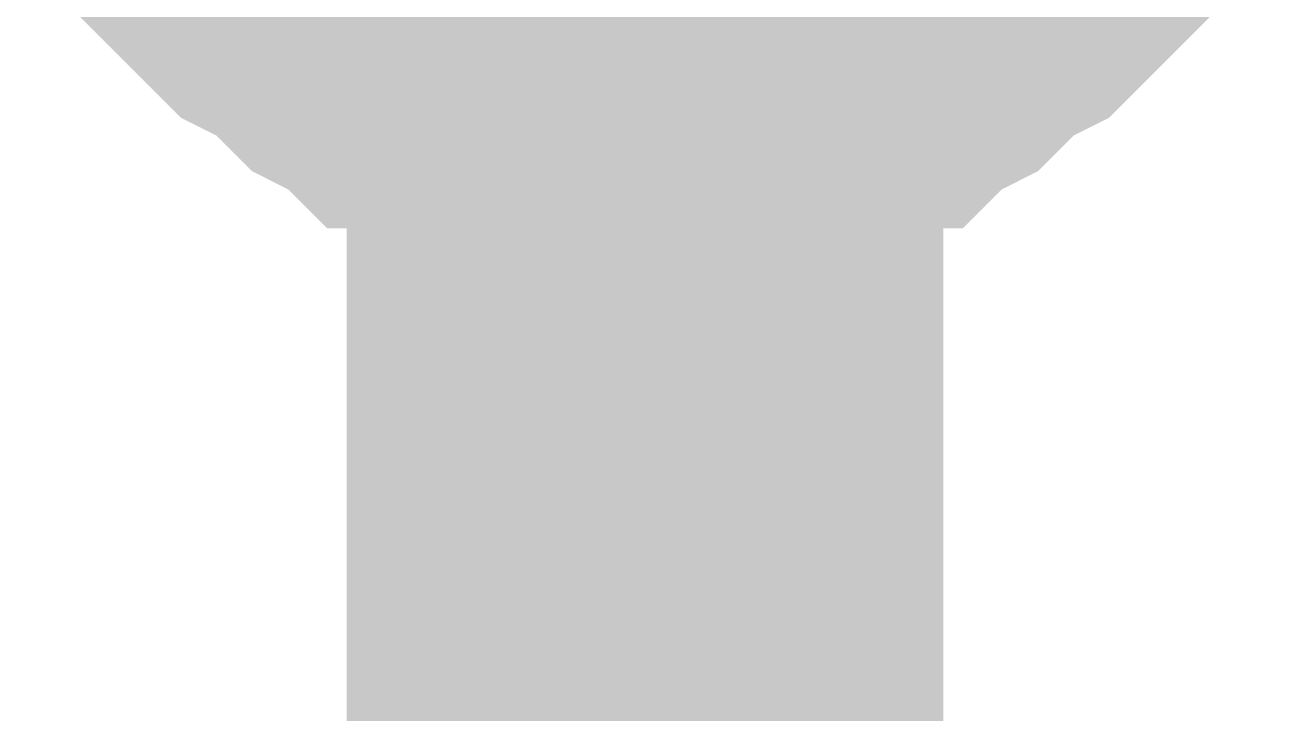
# Model space of a CAD drawing. Header units: inches. Extents: x 0 to 841, y 0 to 594.
# Drawn here: x 696.716 to 698.273, y 173.547 to 174.411 of the extents above; entities that cross this region are included whole.
import ezdxf

# ---------------------------------------------------------------- set-up
doc = ezdxf.new("R2010")
doc.units = ezdxf.units.IN
doc.layers.add('Sheet', color=255, linetype='Continuous')

msp = doc.modelspace()

# ---------------------------------------------------------------- linework, layer by layer
at = {"layer": 'Sheet'}
for points in [[(697.4946, 169.9934, 0.7493, 0.7493, 0), (697.4946, 174.9794, 0.7493, 0.7493, 0)], [(697.4946, 174.2382, 0.2997, 0.2997, 0), (697.4497, 174.2382, 0.2997, 0.2997, 0), (697.4048, 174.2382, 0.2997, 0.2997, 0), (697.3823, 174.2382, 0.2997, 0.2997, 0), (697.3374, 174.2607, 0.2997, 0.2997, 0), (697.2925, 174.2607, 0.2997, 0.2997, 0), (697.27, 174.2831, 0.2997, 0.2997, 0), (697.2251, 174.2831, 0.2997, 0.2997, 0), (697.2027, 174.3056, 0.2997, 0.2997, 0), (697.1577, 174.3056, 0.2997, 0.2997, 0), (697.1353, 174.328, 0.2997, 0.2997, 0), (697.0904, 174.3505, 0.2997, 0.2997, 0), (697.0679, 174.373, 0.2997, 0.2997, 0), (697.0454, 174.3954, 0.2997, 0.2997, 0), (697.0005, 174.4179, 0.2997, 0.2997, 0), (696.9781, 174.4403, 0.2997, 0.2997, 0), (696.9556, 174.4628, 0.2997, 0.2997, 0), (696.9332, 174.4853, 0.2997, 0.2997, 0), (696.9107, 174.5077, 0.2997, 0.2997, 0), (696.8882, 174.5302, 0.2997, 0.2997, 0), (696.8658, 174.5751, 0.2997, 0.2997, 0)], [(697.4946, 174.2382, 0.2997, 0.2997, 0), (697.4497, 174.2382, 0.2997, 0.2997, 0), (697.4048, 174.2382, 0.2997, 0.2997, 0), (697.3823, 174.2382, 0.2997, 0.2997, 0), (697.3374, 174.2607, 0.2997, 0.2997, 0), (697.2925, 174.2607, 0.2997, 0.2997, 0), (697.27, 174.2831, 0.2997, 0.2997, 0), (697.2251, 174.2831, 0.2997, 0.2997, 0), (697.2027, 174.3056, 0.2997, 0.2997, 0), (697.1577, 174.3056, 0.2997, 0.2997, 0), (697.1353, 174.328, 0.2997, 0.2997, 0), (697.0904, 174.3505, 0.2997, 0.2997, 0), (697.0679, 174.373, 0.2997, 0.2997, 0), (697.0454, 174.3954, 0.2997, 0.2997, 0), (697.0005, 174.4179, 0.2997, 0.2997, 0), (696.9781, 174.4403, 0.2997, 0.2997, 0), (696.9556, 174.4628, 0.2997, 0.2997, 0), (696.9332, 174.4853, 0.2997, 0.2997, 0), (696.9107, 174.5077, 0.2997, 0.2997, 0), (696.8882, 174.5302, 0.2997, 0.2997, 0), (696.8658, 174.5751, 0.2997, 0.2997, 0)], [(697.4946, 174.2382, 0.2997, 0.2997, 0), (697.4497, 174.2382, 0.2997, 0.2997, 0), (697.4048, 174.2382, 0.2997, 0.2997, 0), (697.3823, 174.2382, 0.2997, 0.2997, 0), (697.3374, 174.2607, 0.2997, 0.2997, 0), (697.2925, 174.2607, 0.2997, 0.2997, 0), (697.27, 174.2831, 0.2997, 0.2997, 0), (697.2251, 174.2831, 0.2997, 0.2997, 0), (697.2027, 174.3056, 0.2997, 0.2997, 0), (697.1577, 174.3056, 0.2997, 0.2997, 0), (697.1353, 174.328, 0.2997, 0.2997, 0), (697.0904, 174.3505, 0.2997, 0.2997, 0), (697.0679, 174.373, 0.2997, 0.2997, 0), (697.0454, 174.3954, 0.2997, 0.2997, 0), (697.0005, 174.4179, 0.2997, 0.2997, 0), (696.9781, 174.4403, 0.2997, 0.2997, 0), (696.9556, 174.4628, 0.2997, 0.2997, 0), (696.9332, 174.4853, 0.2997, 0.2997, 0), (696.9107, 174.5077, 0.2997, 0.2997, 0), (696.8882, 174.5302, 0.2997, 0.2997, 0), (696.8658, 174.5751, 0.2997, 0.2997, 0)], [(697.4946, 174.4853, 0.2997, 0.2997, 0), (697.4721, 174.4853, 0.2997, 0.2997, 0), (697.4497, 174.4853, 0.2997, 0.2997, 0), (697.4048, 174.4853, 0.2997, 0.2997, 0), (697.3823, 174.4853, 0.2997, 0.2997, 0), (697.3599, 174.5077, 0.2997, 0.2997, 0), (697.3374, 174.5077, 0.2997, 0.2997, 0), (697.3149, 174.5077, 0.2997, 0.2997, 0), (697.2925, 174.5302, 0.2997, 0.2997, 0), (697.27, 174.5302, 0.2997, 0.2997, 0), (697.2476, 174.5526, 0.2997, 0.2997, 0), (697.2251, 174.5526, 0.2997, 0.2997, 0), (697.2027, 174.5751, 0.2997, 0.2997, 0)], [(697.4946, 174.4853, 0.2997, 0.2997, 0), (697.4721, 174.4853, 0.2997, 0.2997, 0), (697.4497, 174.4853, 0.2997, 0.2997, 0), (697.4048, 174.4853, 0.2997, 0.2997, 0), (697.3823, 174.4853, 0.2997, 0.2997, 0), (697.3599, 174.5077, 0.2997, 0.2997, 0), (697.3374, 174.5077, 0.2997, 0.2997, 0), (697.3149, 174.5077, 0.2997, 0.2997, 0), (697.2925, 174.5302, 0.2997, 0.2997, 0), (697.27, 174.5302, 0.2997, 0.2997, 0), (697.2476, 174.5526, 0.2997, 0.2997, 0), (697.2251, 174.5526, 0.2997, 0.2997, 0), (697.2027, 174.5751, 0.2997, 0.2997, 0)], [(697.4946, 174.4853, 0.2997, 0.2997, 0), (697.4721, 174.4853, 0.2997, 0.2997, 0), (697.4497, 174.4853, 0.2997, 0.2997, 0), (697.4048, 174.4853, 0.2997, 0.2997, 0), (697.3823, 174.4853, 0.2997, 0.2997, 0), (697.3599, 174.5077, 0.2997, 0.2997, 0), (697.3374, 174.5077, 0.2997, 0.2997, 0), (697.3149, 174.5077, 0.2997, 0.2997, 0), (697.2925, 174.5302, 0.2997, 0.2997, 0), (697.27, 174.5302, 0.2997, 0.2997, 0), (697.2476, 174.5526, 0.2997, 0.2997, 0), (697.2251, 174.5526, 0.2997, 0.2997, 0), (697.2027, 174.5751, 0.2997, 0.2997, 0)], [(698.1234, 174.5751, 0.2997, 0.2997, 0), (698.101, 174.5302, 0.2997, 0.2997, 0), (698.0785, 174.5077, 0.2997, 0.2997, 0), (698.0561, 174.4853, 0.2997, 0.2997, 0), (698.0336, 174.4628, 0.2997, 0.2997, 0), (698.0111, 174.4403, 0.2997, 0.2997, 0), (697.9887, 174.4179, 0.2997, 0.2997, 0), (697.9438, 174.3954, 0.2997, 0.2997, 0), (697.9213, 174.373, 0.2997, 0.2997, 0), (697.8988, 174.3505, 0.2997, 0.2997, 0), (697.8539, 174.328, 0.2997, 0.2997, 0), (697.8315, 174.3056, 0.2997, 0.2997, 0), (697.7866, 174.3056, 0.2997, 0.2997, 0), (697.7641, 174.2831, 0.2997, 0.2997, 0), (697.7192, 174.2831, 0.2997, 0.2997, 0), (697.6967, 174.2607, 0.2997, 0.2997, 0), (697.6518, 174.2607, 0.2997, 0.2997, 0), (697.6069, 174.2382, 0.2997, 0.2997, 0), (697.5844, 174.2382, 0.2997, 0.2997, 0), (697.5395, 174.2382, 0.2997, 0.2997, 0), (697.4946, 174.2382, 0.2997, 0.2997, 0)], [(698.1234, 174.5751, 0.2997, 0.2997, 0), (698.101, 174.5302, 0.2997, 0.2997, 0), (698.0785, 174.5077, 0.2997, 0.2997, 0), (698.0561, 174.4853, 0.2997, 0.2997, 0), (698.0336, 174.4628, 0.2997, 0.2997, 0), (698.0111, 174.4403, 0.2997, 0.2997, 0), (697.9887, 174.4179, 0.2997, 0.2997, 0), (697.9438, 174.3954, 0.2997, 0.2997, 0), (697.9213, 174.373, 0.2997, 0.2997, 0), (697.8988, 174.3505, 0.2997, 0.2997, 0), (697.8539, 174.328, 0.2997, 0.2997, 0), (697.8315, 174.3056, 0.2997, 0.2997, 0), (697.7866, 174.3056, 0.2997, 0.2997, 0), (697.7641, 174.2831, 0.2997, 0.2997, 0), (697.7192, 174.2831, 0.2997, 0.2997, 0), (697.6967, 174.2607, 0.2997, 0.2997, 0), (697.6518, 174.2607, 0.2997, 0.2997, 0), (697.6069, 174.2382, 0.2997, 0.2997, 0), (697.5844, 174.2382, 0.2997, 0.2997, 0), (697.5395, 174.2382, 0.2997, 0.2997, 0), (697.4946, 174.2382, 0.2997, 0.2997, 0)], [(698.1234, 174.5751, 0.2997, 0.2997, 0), (698.101, 174.5302, 0.2997, 0.2997, 0), (698.0785, 174.5077, 0.2997, 0.2997, 0), (698.0561, 174.4853, 0.2997, 0.2997, 0), (698.0336, 174.4628, 0.2997, 0.2997, 0), (698.0111, 174.4403, 0.2997, 0.2997, 0), (697.9887, 174.4179, 0.2997, 0.2997, 0), (697.9438, 174.3954, 0.2997, 0.2997, 0), (697.9213, 174.373, 0.2997, 0.2997, 0), (697.8988, 174.3505, 0.2997, 0.2997, 0), (697.8539, 174.328, 0.2997, 0.2997, 0), (697.8315, 174.3056, 0.2997, 0.2997, 0), (697.7866, 174.3056, 0.2997, 0.2997, 0), (697.7641, 174.2831, 0.2997, 0.2997, 0), (697.7192, 174.2831, 0.2997, 0.2997, 0), (697.6967, 174.2607, 0.2997, 0.2997, 0), (697.6518, 174.2607, 0.2997, 0.2997, 0), (697.6069, 174.2382, 0.2997, 0.2997, 0), (697.5844, 174.2382, 0.2997, 0.2997, 0), (697.5395, 174.2382, 0.2997, 0.2997, 0), (697.4946, 174.2382, 0.2997, 0.2997, 0)], [(697.7866, 174.5751, 0.2997, 0.2997, 0), (697.7641, 174.5526, 0.2997, 0.2997, 0), (697.7416, 174.5526, 0.2997, 0.2997, 0), (697.7192, 174.5302, 0.2997, 0.2997, 0), (697.6967, 174.5302, 0.2997, 0.2997, 0), (697.6743, 174.5077, 0.2997, 0.2997, 0), (697.6518, 174.5077, 0.2997, 0.2997, 0), (697.6294, 174.5077, 0.2997, 0.2997, 0), (697.5844, 174.4853, 0.2997, 0.2997, 0), (697.562, 174.4853, 0.2997, 0.2997, 0), (697.5395, 174.4853, 0.2997, 0.2997, 0), (697.5171, 174.4853, 0.2997, 0.2997, 0), (697.4946, 174.4853, 0.2997, 0.2997, 0)], [(697.7866, 174.5751, 0.2997, 0.2997, 0), (697.7641, 174.5526, 0.2997, 0.2997, 0), (697.7416, 174.5526, 0.2997, 0.2997, 0), (697.7192, 174.5302, 0.2997, 0.2997, 0), (697.6967, 174.5302, 0.2997, 0.2997, 0), (697.6743, 174.5077, 0.2997, 0.2997, 0), (697.6518, 174.5077, 0.2997, 0.2997, 0), (697.6294, 174.5077, 0.2997, 0.2997, 0), (697.5844, 174.4853, 0.2997, 0.2997, 0), (697.562, 174.4853, 0.2997, 0.2997, 0), (697.5395, 174.4853, 0.2997, 0.2997, 0), (697.5171, 174.4853, 0.2997, 0.2997, 0), (697.4946, 174.4853, 0.2997, 0.2997, 0)], [(697.7866, 174.5751, 0.2997, 0.2997, 0), (697.7641, 174.5526, 0.2997, 0.2997, 0), (697.7416, 174.5526, 0.2997, 0.2997, 0), (697.7192, 174.5302, 0.2997, 0.2997, 0), (697.6967, 174.5302, 0.2997, 0.2997, 0), (697.6743, 174.5077, 0.2997, 0.2997, 0), (697.6518, 174.5077, 0.2997, 0.2997, 0), (697.6294, 174.5077, 0.2997, 0.2997, 0), (697.5844, 174.4853, 0.2997, 0.2997, 0), (697.562, 174.4853, 0.2997, 0.2997, 0), (697.5395, 174.4853, 0.2997, 0.2997, 0), (697.5171, 174.4853, 0.2997, 0.2997, 0), (697.4946, 174.4853, 0.2997, 0.2997, 0)], [(697.4946, 174.2382, 0.0991, 0.0991, 0), (697.4497, 174.2382, 0.0991, 0.0991, 0), (697.4048, 174.2382, 0.0991, 0.0991, 0), (697.3823, 174.2382, 0.0991, 0.0991, 0), (697.3374, 174.2607, 0.0991, 0.0991, 0), (697.2925, 174.2607, 0.0991, 0.0991, 0), (697.27, 174.2831, 0.0991, 0.0991, 0), (697.2251, 174.2831, 0.0991, 0.0991, 0), (697.2027, 174.3056, 0.0991, 0.0991, 0), (697.1577, 174.3056, 0.0991, 0.0991, 0), (697.1353, 174.328, 0.0991, 0.0991, 0), (697.0904, 174.3505, 0.0991, 0.0991, 0), (697.0679, 174.373, 0.0991, 0.0991, 0), (697.0454, 174.3954, 0.0991, 0.0991, 0), (697.0005, 174.4179, 0.0991, 0.0991, 0), (696.9781, 174.4403, 0.0991, 0.0991, 0), (696.9556, 174.4628, 0.0991, 0.0991, 0)], [(697.4946, 174.2382, 0.0991, 0.0991, 0), (697.4497, 174.2382, 0.0991, 0.0991, 0), (697.4048, 174.2382, 0.0991, 0.0991, 0), (697.3823, 174.2382, 0.0991, 0.0991, 0), (697.3374, 174.2607, 0.0991, 0.0991, 0), (697.2925, 174.2607, 0.0991, 0.0991, 0), (697.27, 174.2831, 0.0991, 0.0991, 0), (697.2251, 174.2831, 0.0991, 0.0991, 0), (697.2027, 174.3056, 0.0991, 0.0991, 0), (697.1577, 174.3056, 0.0991, 0.0991, 0), (697.1353, 174.328, 0.0991, 0.0991, 0), (697.0904, 174.3505, 0.0991, 0.0991, 0), (697.0679, 174.373, 0.0991, 0.0991, 0), (697.0454, 174.3954, 0.0991, 0.0991, 0), (697.0005, 174.4179, 0.0991, 0.0991, 0), (696.9781, 174.4403, 0.0991, 0.0991, 0), (696.9556, 174.4628, 0.0991, 0.0991, 0)], [(697.4946, 174.2382, 0.0991, 0.0991, 0), (697.4497, 174.2382, 0.0991, 0.0991, 0), (697.4048, 174.2382, 0.0991, 0.0991, 0), (697.3823, 174.2382, 0.0991, 0.0991, 0), (697.3374, 174.2607, 0.0991, 0.0991, 0), (697.2925, 174.2607, 0.0991, 0.0991, 0), (697.27, 174.2831, 0.0991, 0.0991, 0), (697.2251, 174.2831, 0.0991, 0.0991, 0), (697.2027, 174.3056, 0.0991, 0.0991, 0), (697.1577, 174.3056, 0.0991, 0.0991, 0), (697.1353, 174.328, 0.0991, 0.0991, 0), (697.0904, 174.3505, 0.0991, 0.0991, 0), (697.0679, 174.373, 0.0991, 0.0991, 0), (697.0454, 174.3954, 0.0991, 0.0991, 0), (697.0005, 174.4179, 0.0991, 0.0991, 0), (696.9781, 174.4403, 0.0991, 0.0991, 0), (696.9556, 174.4628, 0.0991, 0.0991, 0)], [(698.0336, 174.4628, 0.0991, 0.0991, 0), (698.0111, 174.4403, 0.0991, 0.0991, 0), (697.9887, 174.4179, 0.0991, 0.0991, 0), (697.9438, 174.3954, 0.0991, 0.0991, 0), (697.9213, 174.373, 0.0991, 0.0991, 0), (697.8988, 174.3505, 0.0991, 0.0991, 0), (697.8539, 174.328, 0.0991, 0.0991, 0), (697.8315, 174.3056, 0.0991, 0.0991, 0), (697.7866, 174.3056, 0.0991, 0.0991, 0), (697.7641, 174.2831, 0.0991, 0.0991, 0), (697.7192, 174.2831, 0.0991, 0.0991, 0), (697.6967, 174.2607, 0.0991, 0.0991, 0), (697.6518, 174.2607, 0.0991, 0.0991, 0), (697.6069, 174.2382, 0.0991, 0.0991, 0), (697.5844, 174.2382, 0.0991, 0.0991, 0), (697.5395, 174.2382, 0.0991, 0.0991, 0), (697.4946, 174.2382, 0.0991, 0.0991, 0)], [(698.0336, 174.4628, 0.0991, 0.0991, 0), (698.0111, 174.4403, 0.0991, 0.0991, 0), (697.9887, 174.4179, 0.0991, 0.0991, 0), (697.9438, 174.3954, 0.0991, 0.0991, 0), (697.9213, 174.373, 0.0991, 0.0991, 0), (697.8988, 174.3505, 0.0991, 0.0991, 0), (697.8539, 174.328, 0.0991, 0.0991, 0), (697.8315, 174.3056, 0.0991, 0.0991, 0), (697.7866, 174.3056, 0.0991, 0.0991, 0), (697.7641, 174.2831, 0.0991, 0.0991, 0), (697.7192, 174.2831, 0.0991, 0.0991, 0), (697.6967, 174.2607, 0.0991, 0.0991, 0), (697.6518, 174.2607, 0.0991, 0.0991, 0), (697.6069, 174.2382, 0.0991, 0.0991, 0), (697.5844, 174.2382, 0.0991, 0.0991, 0), (697.5395, 174.2382, 0.0991, 0.0991, 0), (697.4946, 174.2382, 0.0991, 0.0991, 0)], [(698.0336, 174.4628, 0.0991, 0.0991, 0), (698.0111, 174.4403, 0.0991, 0.0991, 0), (697.9887, 174.4179, 0.0991, 0.0991, 0), (697.9438, 174.3954, 0.0991, 0.0991, 0), (697.9213, 174.373, 0.0991, 0.0991, 0), (697.8988, 174.3505, 0.0991, 0.0991, 0), (697.8539, 174.328, 0.0991, 0.0991, 0), (697.8315, 174.3056, 0.0991, 0.0991, 0), (697.7866, 174.3056, 0.0991, 0.0991, 0), (697.7641, 174.2831, 0.0991, 0.0991, 0), (697.7192, 174.2831, 0.0991, 0.0991, 0), (697.6967, 174.2607, 0.0991, 0.0991, 0), (697.6518, 174.2607, 0.0991, 0.0991, 0), (697.6069, 174.2382, 0.0991, 0.0991, 0), (697.5844, 174.2382, 0.0991, 0.0991, 0), (697.5395, 174.2382, 0.0991, 0.0991, 0), (697.4946, 174.2382, 0.0991, 0.0991, 0)]]:
    msp.add_lwpolyline(points, format="xyseb", dxfattribs=at)

doc.saveas('drawing.dxf')
